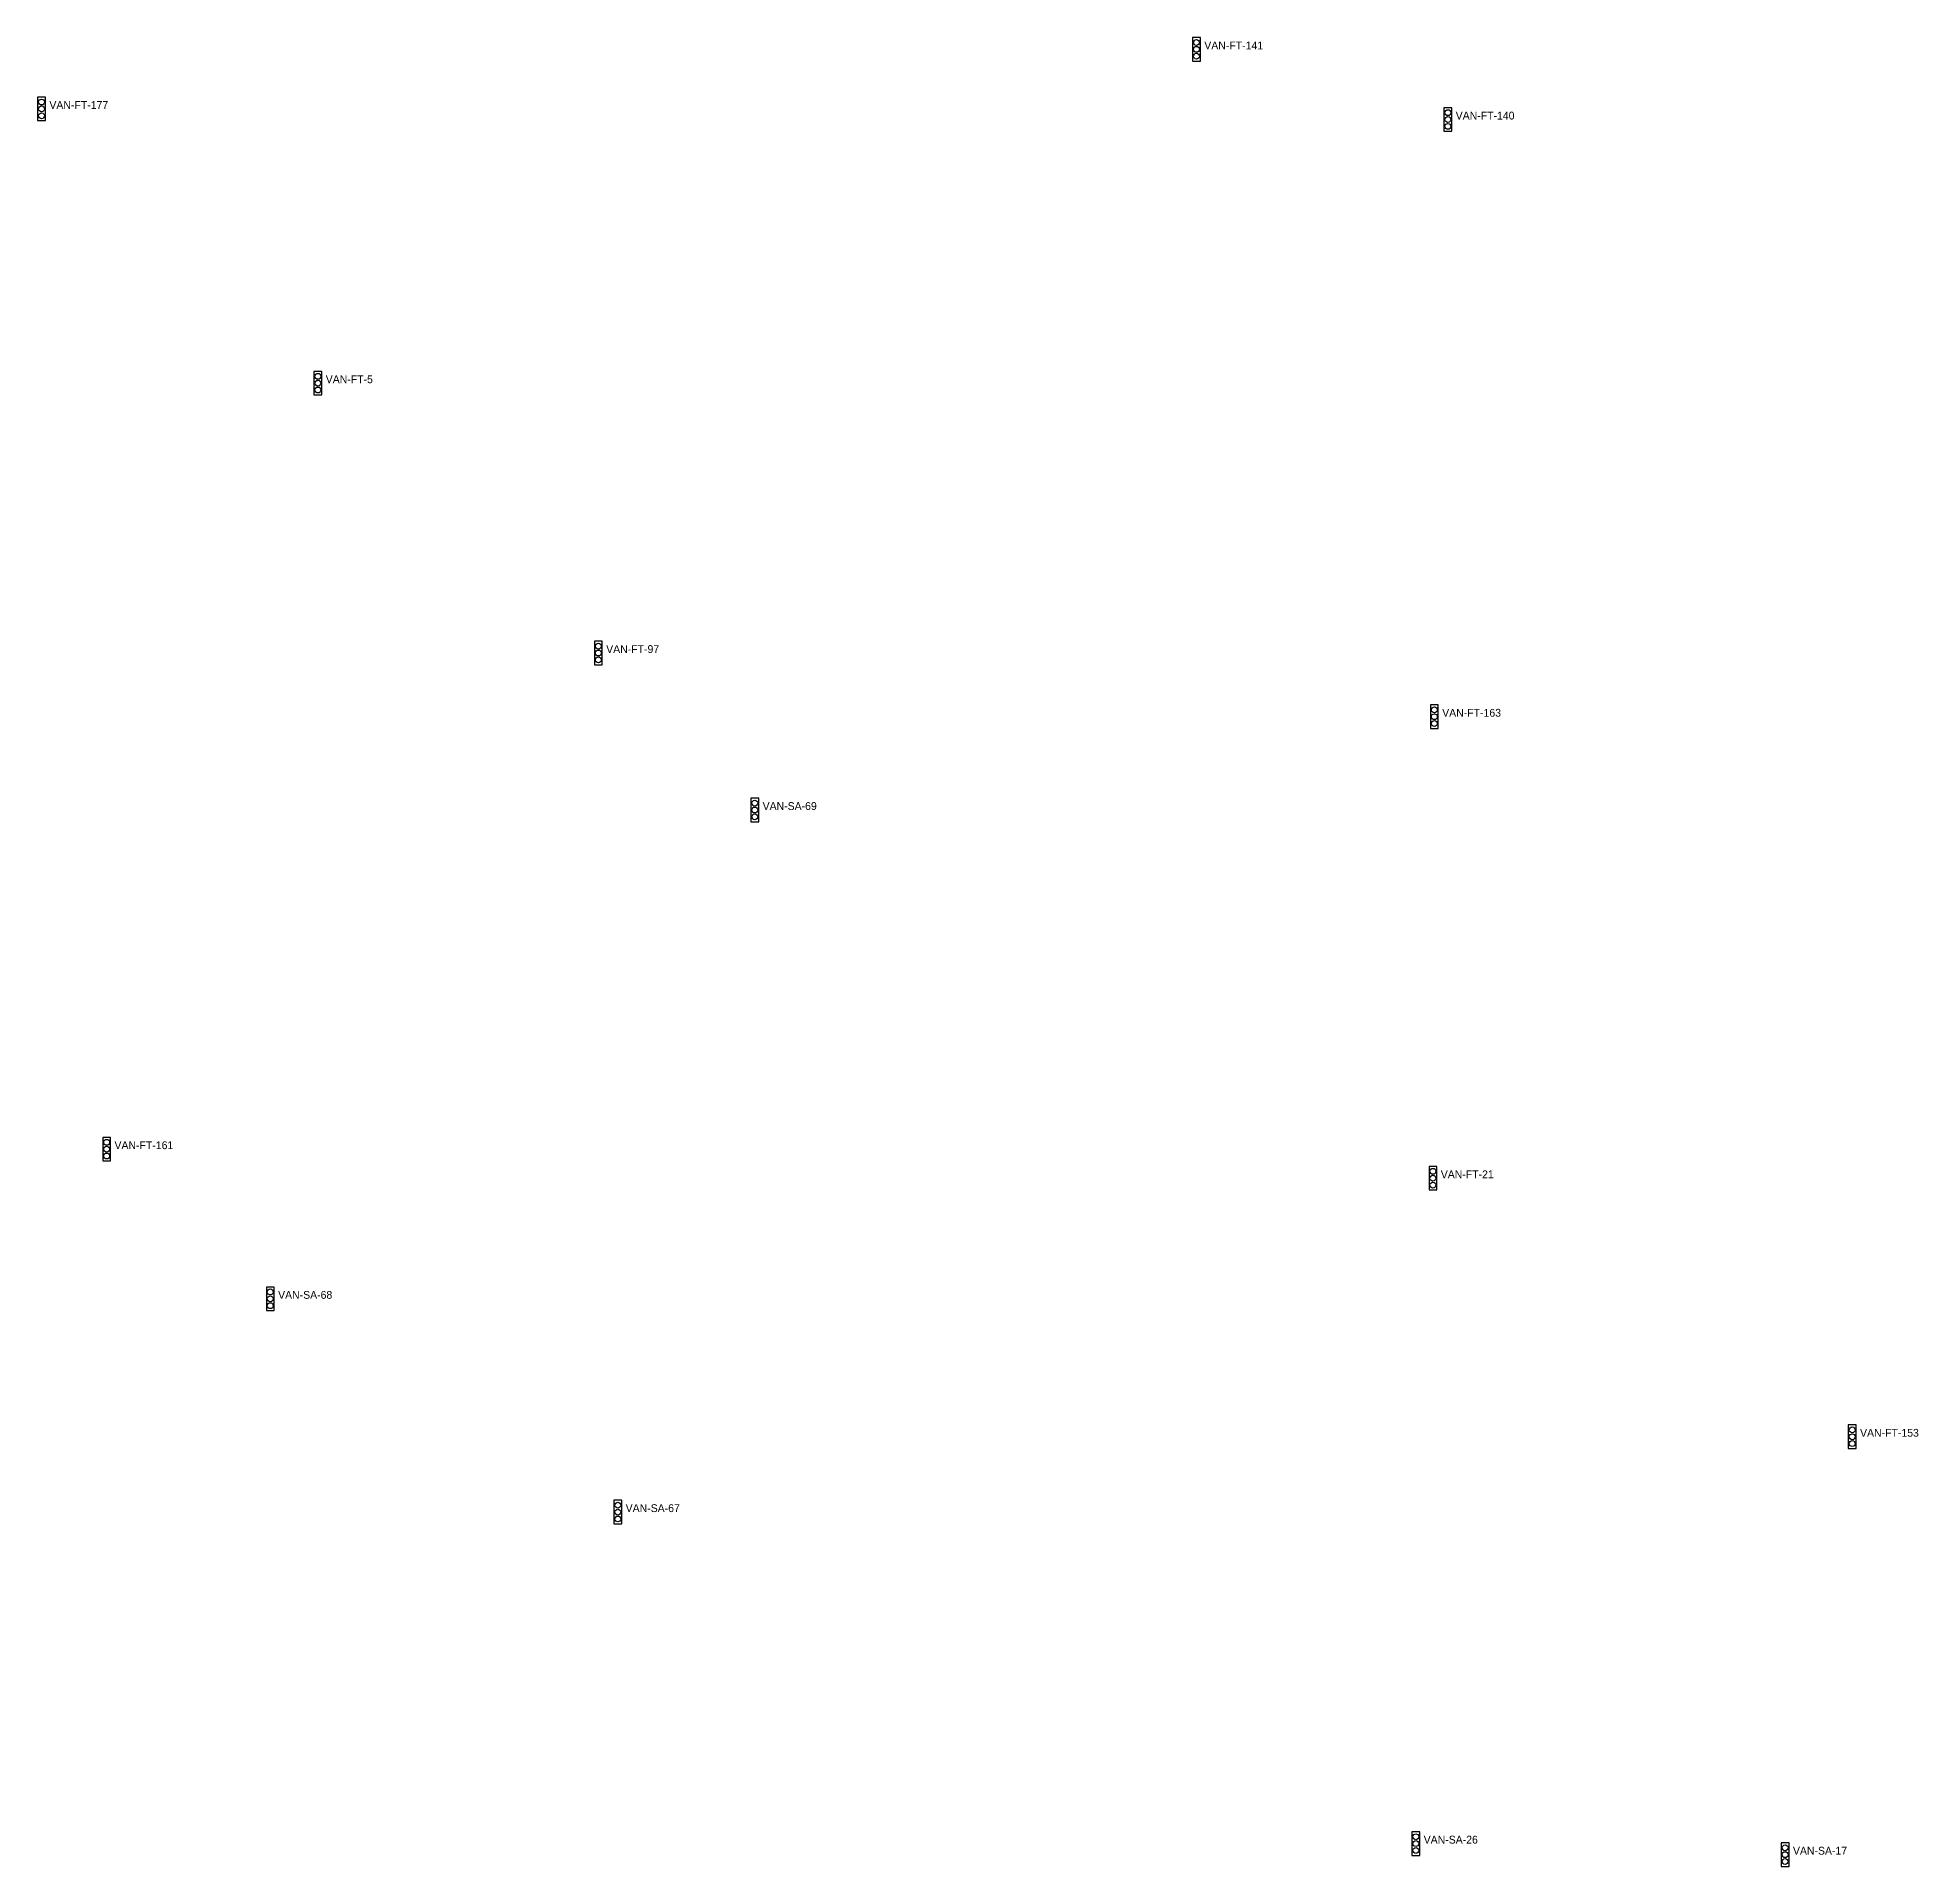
# Model space of a CAD drawing. Header units: inches. Extents: x 486474 to 494239, y 5455982 to 5459995.
# Drawn here: x 491816.3 to 492296.3, y 5458262.4 to 5458729.1 of the extents above; entities that cross this region are included whole.
import ezdxf

# ---------------------------------------------------------------- set-up
doc = ezdxf.new("R2010")
doc.units = ezdxf.units.IN
doc.header["$MEASUREMENT"] = 0
doc.layers.add('Traffic Signals', color=10, linetype='Continuous')

msp = doc.modelspace()

# ---------------------------------------------------------------- linework, layer by layer
at = {"layer": 'Traffic Signals', "color": 1}
for points in [[(492111.07, 5458723.15), (492113.07, 5458723.15), (492113.07, 5458729.15), (492111.07, 5458729.15)], [(491816.33, 5458707.95), (491818.33, 5458707.95), (491818.33, 5458713.95), (491816.33, 5458713.95)], [(492175.23, 5458705.24), (492177.23, 5458705.24), (492177.23, 5458711.24), (492175.23, 5458711.24)], [(491886.86, 5458637.95), (491888.86, 5458637.95), (491888.86, 5458643.95), (491886.86, 5458643.95)], [(491958.43, 5458569.08), (491960.43, 5458569.08), (491960.43, 5458575.08), (491958.43, 5458575.08)], [(492171.78, 5458552.82), (492173.78, 5458552.82), (492173.78, 5458558.82), (492171.78, 5458558.82)], [(491998.35, 5458529.02), (492000.35, 5458529.02), (492000.35, 5458535.02), (491998.35, 5458535.02)], [(491832.94, 5458442.45), (491834.94, 5458442.45), (491834.94, 5458448.45), (491832.94, 5458448.45)], [(492171.42, 5458435.03), (492173.42, 5458435.03), (492173.42, 5458441.03), (492171.42, 5458441.03)], [(491874.7, 5458404.26), (491876.7, 5458404.26), (491876.7, 5458410.26), (491874.7, 5458410.26)], [(492278.42, 5458369.05), (492280.42, 5458369.05), (492280.42, 5458375.05), (492278.42, 5458375.05)], [(491963.4, 5458349.82), (491965.4, 5458349.82), (491965.4, 5458355.82), (491963.4, 5458355.82)], [(492167.06, 5458265.21), (492169.06, 5458265.21), (492169.06, 5458271.21), (492167.06, 5458271.21)], [(492261.3, 5458262.39), (492263.3, 5458262.39), (492263.3, 5458268.39), (492261.3, 5458268.39)]]:
    msp.add_lwpolyline(points, close=True, dxfattribs=at)
for centre in [(492112.07, 5458727.9), (492112.07, 5458726.15), (492112.07, 5458724.4), (491817.33, 5458712.7), (491817.33, 5458710.95), (491817.33, 5458709.2), (492176.23, 5458709.99), (492176.23, 5458708.24), (492176.23, 5458706.49), (491887.86, 5458642.7), (491887.86, 5458640.95), (491887.86, 5458639.2), (491959.43, 5458573.83), (491959.43, 5458572.08), (491959.43, 5458570.33), (492172.78, 5458557.57), (492172.78, 5458555.82), (492172.78, 5458554.07), (491999.35, 5458533.77), (491999.35, 5458532.02), (491999.35, 5458530.27), (491833.94, 5458447.2), (491833.94, 5458445.45), (491833.94, 5458443.7), (492172.42, 5458439.78), (492172.42, 5458438.03), (492172.42, 5458436.28), (491875.7, 5458409.01), (491875.7, 5458407.26), (491875.7, 5458405.51), (492279.42, 5458373.8), (492279.42, 5458372.05), (492279.42, 5458370.3), (491964.4, 5458354.57), (491964.4, 5458352.82), (491964.4, 5458351.07), (492168.06, 5458269.96), (492168.06, 5458268.21), (492168.06, 5458266.46), (492262.3, 5458267.14), (492262.3, 5458265.39), (492262.3, 5458263.64)]:
    msp.add_circle(centre, 0.75, dxfattribs=at)

# ---------------------------------------------------------------- texts
for s, p in [('VAN-FT-141', (492114.07, 5458726.15)), ('VAN-FT-177', (491819.33, 5458710.95)), ('VAN-FT-140', (492178.23, 5458708.24)), ('VAN-FT-5', (491889.86, 5458640.95)), ('VAN-FT-97', (491961.43, 5458572.08)), ('VAN-FT-163', (492174.78, 5458555.82)), ('VAN-SA-69', (492001.35, 5458532.02)), ('VAN-FT-161', (491835.94, 5458445.45)), ('VAN-FT-21', (492174.42, 5458438.03)), ('VAN-SA-68', (491877.7, 5458407.26)), ('VAN-FT-153', (492281.42, 5458372.05)), ('VAN-SA-67', (491966.4, 5458352.82)), ('VAN-SA-26', (492170.06, 5458268.21)), ('VAN-SA-17', (492264.3, 5458265.39))]:
    msp.add_text(s, height=2, dxfattribs=at).set_placement(p)

doc.saveas('drawing.dxf')
